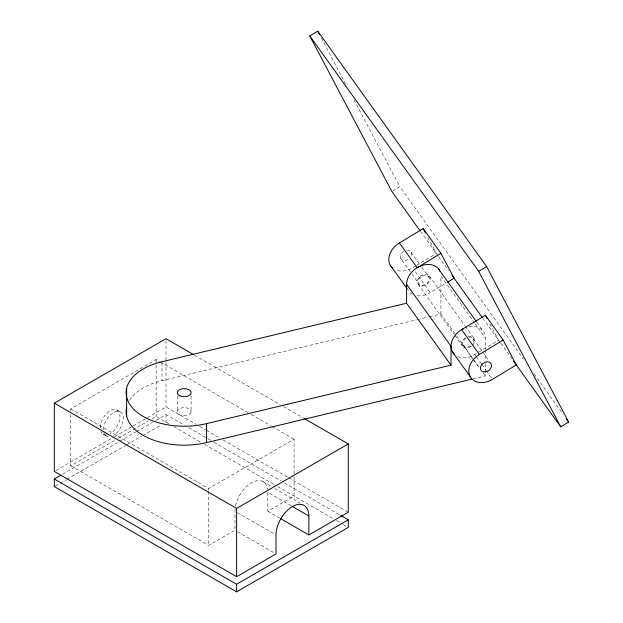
<?xml version="1.0" encoding="UTF-8"?>
<svg xmlns="http://www.w3.org/2000/svg" width="623" height="623" viewBox="0 0 623 623"><rect width="100%" height="100%" fill="white"/><g stroke="black" fill="none" stroke-linecap="round" stroke-linejoin="round"><path stroke-width="0.47" stroke-dasharray="3.12 2.34" d="M392.685 191.02L399.818 186.705L523.343 358.879M415.821 265.85L412.535 267.835A18.581 14.018 -35.7 0 1 395.519 269.923M416.639 265.351L436.326 253.436L427.269 236.273M417.176 295.754A18.581 14.018 -35.7 0 0 430.314 292.608L446.714 282.678M457.734 356.636A18.581 14.018 -35.7 0 0 474.749 354.549L478.028 352.563M478.853 352.065L498.54 340.15L489.476 322.987M70.742 410.798L70.742 408.867L156.139 359.564L159.504 361.511M56 470.474L113.931 437.027M114.772 436.544L132.403 426.358M133.244 425.875L146.678 418.119M147.519 417.636L165.991 406.975L196.229 424.427M70.742 414.653L70.742 465.755L115.115 440.134M118.463 438.203L148.601 420.805M151.95 418.866L156.139 416.452L168.755 423.733M62.721 474.181L118.97 441.699M119.811 441.216L135.767 432.004M136.601 431.521L152.557 422.308M155.914 420.369L165.991 414.56L184.47 425.229M55.159 486.127L59.356 483.705M60.197 483.214L66.077 479.827M66.918 479.344L125.69 445.406M126.531 444.923L141.639 436.201M142.48 435.711L160.952 425.05M70.742 408.867L208.689 488.51L294.079 439.207L294.079 473.916M70.742 465.755L208.689 545.39L234.964 530.22L234.964 511.265A23.222 13.41 -60 0 1 235.105 508.703M291.26 505.845L267.804 492.302L267.804 511.265L294.079 496.095L294.079 474.882M129.475 400.457A58.056 33.517 0 0 1 161.98 380.692L416.328 319.864M417.27 319.638L428.616 316.928M429.566 316.702L440.913 313.984L456.098 335.151M473.052 378.862L485.348 375.926L485.348 361.34M194.547 355.188L280.233 404.654M283.59 406.601L303.751 418.235M160.345 361.994L247.822 412.496M251.186 414.443L271.371 426.093M272.212 426.584L294.079 439.207M199.594 426.373L205.473 429.761M206.306 430.252L219.748 438.008M223.112 439.947L287.787 477.288M288.628 477.779L347.432 511.724M188.668 427.651L207.148 438.319M207.989 438.802L210.512 440.259M213.868 442.198L281.066 480.995M284.431 482.934L340.711 515.431M173.801 426.646L201.268 442.509M204.632 444.448L274.354 484.702M277.71 486.641L333.149 518.648M336.513 520.587L342.393 523.982M343.234 524.473L348.273 527.377M262.992 481.665L271.371 486.508M274.727 488.44L299.858 502.956M117.124 410.074L120.41 411.967M267.804 511.265L279.532 518.032M103.192 434.208L106.471 436.108M237.472 512.713L275.179 534.479M237.472 531.676L274.338 552.959M534.113 373.886L563.013 414.163M420.58 231.483L437.992 255.765M438.545 256.536L448.544 270.468M482.786 318.197L500.207 342.471M500.76 343.25L511.865 358.731M476.86 322.34L483.043 330.961M474.656 323.103L440.913 276.059L440.913 313.984M475.224 323.882L485.348 338.001L485.348 348.693M429.317 275.989L464.758 325.377M465.319 326.164L473.753 337.923M411.125 252.268L421.125 266.208M421.678 266.979L428.897 277.048A6.035 4.556 -35.7 0 1 423.017 285.225A6.035 4.556 -35.7 0 1 419.318 278.224A6.035 4.556 -35.7 0 1 428.897 277.048M473.332 338.982L482.225 351.372M482.778 352.143L488.891 360.662M415.315 271.706L430.314 292.608M474.749 354.549L475.863 356.099M476.416 356.87L481.415 363.84M481.968 364.611L485.862 370.031M486.415 370.802L491.415 377.772M456.659 335.937L473.535 359.455M474.095 360.242L479.157 367.297M483.098 372.788L485.348 375.926M403.836 251.349A6.035 4.556 -35.7 0 0 400.815 258.506L411.367 273.217M411.928 273.995L418.594 283.286M466.043 338.055A6.035 4.556 -35.7 0 0 463.029 345.22L472.468 358.381M473.028 359.16L479.134 367.671M418.173 284.345L454.167 334.52M454.735 335.306L462.609 346.279M321.336 38.026L345.383 83.575M354.004 99.906L399.818 186.705M485.348 349.667L485.348 360.367M208.689 488.51L208.689 490.433M208.689 491.399L208.689 545.39M191.105 395.963L191.105 412.185A6.97 4.026 0 0 1 179.961 414.848A6.97 4.026 0 0 1 181.534 407.94A6.97 4.026 0 0 1 191.105 412.185M177.29 395.963L177.29 412.185M165.991 340.625L165.991 360.818M165.991 361.776L165.991 406.975M165.991 414.56L165.991 422.137M161.98 362.672L161.98 380.692M156.139 359.564L156.139 416.452M100.303 427.83A13.932 8.044 -60 0 1 110.154 410.759A13.932 8.044 -60 0 1 120.005 416.452A13.932 8.044 -60 0 1 110.154 433.515M106.79 434.776A13.932 8.044 -60 0 1 100.895 431.373M103.589 429.722A13.932 8.044 -60 0 1 113.441 412.66A13.932 8.044 -60 0 1 123.292 418.345A13.932 8.044 -60 0 1 113.441 435.415M108.511 436.731A13.932 8.044 -60 0 1 103.924 432.479M235.517 506.032A23.222 13.41 -60 0 1 252.237 482.35A23.222 13.41 -60 0 1 267.602 489.444M469.072 326.74A18.581 14.018 -35.7 0 1 485.348 338.001M468.185 336.412A6.97 5.257 -35.7 0 1 474.126 338.507A6.97 5.257 -35.7 0 1 472.732 345.041M471.401 346.263A6.97 5.257 -35.7 0 1 462.235 345.703A6.97 5.257 -35.7 0 1 466.518 337.004M468.909 337.043A6.035 4.556 -35.7 0 1 473.332 342.759M470.318 346.147A6.035 4.556 -35.7 0 1 463.029 345.22M406.694 250.329A6.035 4.556 -35.7 0 1 411.125 256.045M408.104 259.433A6.035 4.556 -35.7 0 1 400.815 258.506M412.434 294.282A18.581 14.018 -35.7 0 1 407.886 289.765M422.075 286.058A6.97 5.257 -35.7 0 0 429.963 277.204A6.97 5.257 -35.7 0 0 419.193 277.235A6.97 5.257 -35.7 0 0 422.075 286.058"/><path stroke-width="0.93" d="M420.011 230.705L391.89 191.502L309.779 35.947L317.707 31.15L486.571 266.512L568.674 422.067L560.747 426.864L513.531 361.052M392.35 267.882A18.581 14.018 -35.7 0 1 399.398 242.947L423.188 228.548L440.959 253.327L454.097 278.216L447.54 282.188M440.959 253.327L417.176 267.719L399.398 242.947M309.779 35.947L478.643 271.309L486.571 266.512M485.403 315.261L461.612 329.66L479.391 354.432A18.581 14.018 -35.7 0 0 470.1 376.479A18.581 14.018 -35.7 0 0 492.528 379.321L516.311 364.922L503.174 340.033L485.403 315.261L487.209 318.696M479.391 354.432L503.174 340.033M280.373 518.515L308.86 534.962L308.86 516A23.222 13.41 -60 0 0 292.436 506.522A23.222 13.41 -60 0 0 276.012 534.962L276.012 553.925L236.6 576.68L54.326 471.44L54.326 403.174L165.991 338.702L193.706 354.705M340.711 515.431L348.273 519.792L348.273 527.377L236.6 591.85L54.326 486.61L54.326 479.025L61.038 475.147M54.326 403.174L236.6 508.415L348.273 443.942L348.273 512.207L308.86 534.962M54.326 479.025L236.6 584.265L348.273 519.792M406.578 303.23L161.98 361.729A58.056 33.517 0 0 0 130.557 405.526A58.056 33.517 0 0 0 206.415 423.663L451.013 365.171L451.013 346.209L406.578 284.267L406.578 303.23L451.013 365.171M126.64 407.278A58.056 33.517 0 0 0 206.415 442.626L472.109 379.088M304.592 418.718L348.273 443.942M292.101 506.328L308.86 516M566.408 418.905L568.674 422.067M451.877 275.117L482.225 317.411M438.608 269.027L476.299 321.554M390.115 264.985L407.333 288.986M452.321 351.699L470.1 376.479M478.643 271.309L560.747 426.864M423.188 228.548L425.454 232.838M317.707 31.15L319.521 34.584M236.6 508.415L236.6 576.68M236.6 584.265L236.6 591.85M206.415 423.663L206.415 442.626M126.64 388.324L126.64 416.032M454.564 354.596A18.581 14.018 -35.7 0 1 463.738 328.516M406.726 286.214A18.581 14.018 -35.7 0 1 419.847 266.325A18.581 14.018 -35.7 0 1 440.002 271.402M179.961 395.885A6.97 4.026 0 0 0 191.105 393.222A6.97 4.026 0 0 0 181.534 388.978A6.97 4.026 0 0 0 179.961 395.885M485.231 371.939A6.035 4.556 -35.7 0 0 491.111 363.762A6.035 4.556 -35.7 0 0 481.532 364.938A6.035 4.556 -35.7 0 0 485.231 371.939"/></g></svg>
